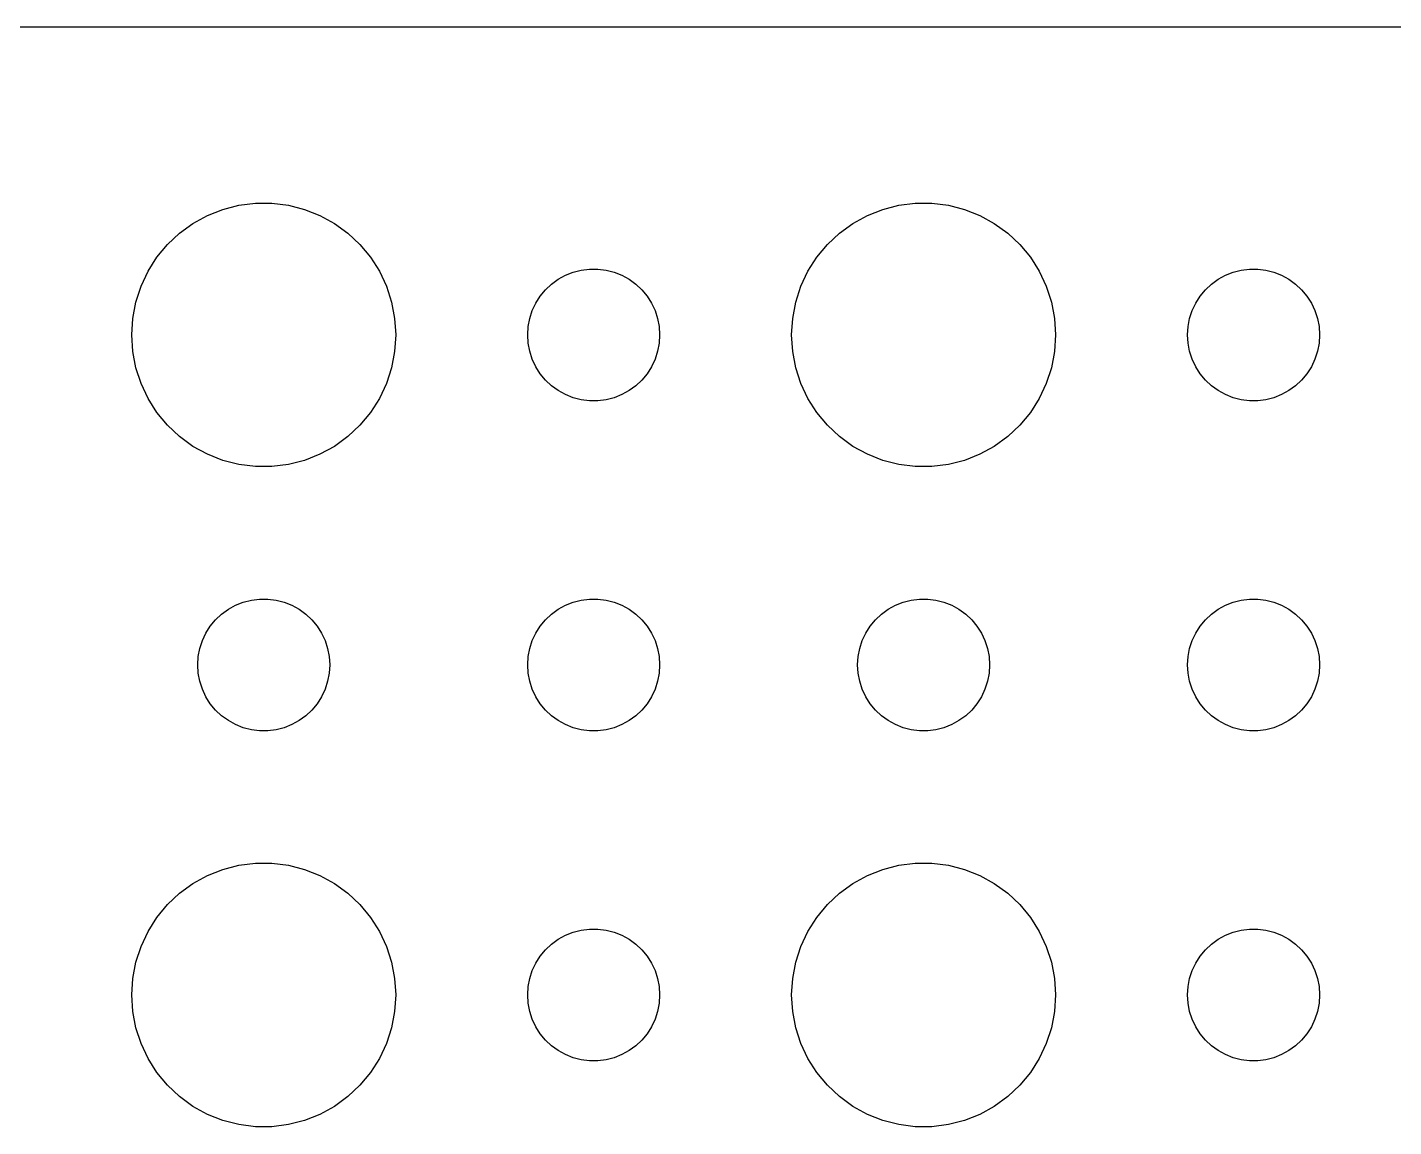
# Model space of a CAD drawing. Header units: metres. Extents: x -134 to 134, y 176 to 508.
# Drawn here: x -102.87 to -71.81, y 255.01 to 279.99 of the extents above; entities that cross this region are included whole.
import ezdxf

# ---------------------------------------------------------------- set-up
doc = ezdxf.new("R2010")
doc.units = ezdxf.units.M

msp = doc.modelspace()

# ---------------------------------------------------------------- linework, layer by layer
for p, q in [((129.814, 279.99), (-129.814, 279.99)), ((-98.7773, 275.714), (-98.427, 275.853)), ((-98.427, 275.853), (-98.0621, 275.947)), ((-98.0621, 275.947), (-97.6884, 275.994)), ((-97.6884, 275.994), (-97.3116, 275.994)), ((-97.3116, 275.994), (-96.9379, 275.947)), ((-96.9379, 275.947), (-96.573, 275.853)), ((-96.573, 275.853), (-96.2227, 275.714)), ((-83.7773, 275.714), (-83.427, 275.853)), ((-83.427, 275.853), (-83.0621, 275.947)), ((-83.0621, 275.947), (-82.6884, 275.994)), ((-82.6884, 275.994), (-82.3116, 275.994)), ((-82.3116, 275.994), (-81.9379, 275.947)), ((-81.9379, 275.947), (-81.573, 275.853)), ((-81.573, 275.853), (-81.2227, 275.714)), ((-99.4123, 275.312), (-99.1075, 275.533)), ((-99.1075, 275.533), (-98.7773, 275.714)), ((-96.2227, 275.714), (-95.8925, 275.533)), ((-95.8925, 275.533), (-95.5877, 275.312)), ((-84.4123, 275.312), (-84.1075, 275.533)), ((-84.1075, 275.533), (-83.7773, 275.714)), ((-81.2227, 275.714), (-80.8925, 275.533)), ((-80.8925, 275.533), (-80.5877, 275.312)), ((-99.6869, 275.054), (-99.4123, 275.312)), ((-95.5877, 275.312), (-95.3131, 275.054)), ((-84.6869, 275.054), (-84.4123, 275.312)), ((-80.5877, 275.312), (-80.3131, 275.054)), ((-99.927, 274.763), (-99.6869, 275.054)), ((-95.3131, 275.054), (-95.073, 274.763)), ((-84.927, 274.763), (-84.6869, 275.054)), ((-80.3131, 275.054), (-80.073, 274.763)), ((-100.129, 274.445), (-99.927, 274.763)), ((-95.073, 274.763), (-94.8711, 274.445)), ((-85.1289, 274.445), (-84.927, 274.763)), ((-80.073, 274.763), (-79.8711, 274.445)), ((-100.289, 274.104), (-100.129, 274.445)), ((-94.8711, 274.445), (-94.7107, 274.104)), ((-90.9561, 274.156), (-90.8037, 274.266)), ((-90.8037, 274.266), (-90.6387, 274.357)), ((-90.6387, 274.357), (-90.4635, 274.427)), ((-90.4635, 274.427), (-90.2811, 274.473)), ((-90.2811, 274.473), (-90.0942, 274.497)), ((-90.0942, 274.497), (-89.9058, 274.497)), ((-89.9058, 274.497), (-89.7189, 274.473)), ((-89.7189, 274.473), (-89.5365, 274.427)), ((-89.5365, 274.427), (-89.3613, 274.357)), ((-89.3613, 274.357), (-89.1963, 274.266)), ((-89.1963, 274.266), (-89.0439, 274.156)), ((-85.2893, 274.104), (-85.1289, 274.445)), ((-79.8711, 274.445), (-79.7107, 274.104)), ((-75.9561, 274.156), (-75.8037, 274.266)), ((-75.8037, 274.266), (-75.6387, 274.357)), ((-75.6387, 274.357), (-75.4635, 274.427)), ((-75.4635, 274.427), (-75.2811, 274.473)), ((-75.2811, 274.473), (-75.0942, 274.497)), ((-75.0942, 274.497), (-74.9058, 274.497)), ((-74.9058, 274.497), (-74.7189, 274.473)), ((-74.7189, 274.473), (-74.5365, 274.427)), ((-74.5365, 274.427), (-74.3613, 274.357)), ((-74.3613, 274.357), (-74.1963, 274.266)), ((-74.1963, 274.266), (-74.0439, 274.156)), ((-100.406, 273.746), (-100.289, 274.104)), ((-94.7107, 274.104), (-94.5943, 273.746)), ((-91.2135, 273.882), (-91.0934, 274.027)), ((-91.0934, 274.027), (-90.9561, 274.156)), ((-89.0439, 274.156), (-88.9065, 274.027)), ((-88.9065, 274.027), (-88.7865, 273.882)), ((-85.4057, 273.746), (-85.2893, 274.104)), ((-79.7107, 274.104), (-79.5943, 273.746)), ((-76.2135, 273.882), (-76.0934, 274.027)), ((-76.0934, 274.027), (-75.9561, 274.156)), ((-74.0439, 274.156), (-73.9065, 274.027)), ((-73.9065, 274.027), (-73.7865, 273.882)), ((-100.476, 273.376), (-100.406, 273.746)), ((-94.5943, 273.746), (-94.5237, 273.376)), ((-91.3947, 273.552), (-91.3145, 273.723)), ((-91.3145, 273.723), (-91.2135, 273.882)), ((-88.7865, 273.882), (-88.6855, 273.723)), ((-88.6855, 273.723), (-88.6053, 273.552)), ((-85.4763, 273.376), (-85.4057, 273.746)), ((-79.5943, 273.746), (-79.5237, 273.376)), ((-76.3947, 273.552), (-76.3145, 273.723)), ((-76.3145, 273.723), (-76.2135, 273.882)), ((-73.7865, 273.882), (-73.6855, 273.723)), ((-73.6855, 273.723), (-73.6053, 273.552)), ((-100.5, 273), (-100.476, 273.376)), ((-94.5237, 273.376), (-94.5, 273)), ((-91.4882, 273.188), (-91.4529, 273.373)), ((-91.4529, 273.373), (-91.3947, 273.552)), ((-88.6053, 273.552), (-88.5471, 273.373)), ((-88.5471, 273.373), (-88.5118, 273.188)), ((-85.5, 273), (-85.4763, 273.376)), ((-79.5237, 273.376), (-79.5, 273)), ((-76.4882, 273.188), (-76.4529, 273.373)), ((-76.4529, 273.373), (-76.3947, 273.552)), ((-73.6053, 273.552), (-73.5471, 273.373)), ((-73.5471, 273.373), (-73.5118, 273.188)), ((-91.5, 273), (-91.4882, 273.188)), ((-88.5118, 273.188), (-88.5, 273)), ((-76.5, 273), (-76.4882, 273.188)), ((-73.5118, 273.188), (-73.5, 273)), ((-100.476, 272.624), (-100.5, 273)), ((-94.5, 273), (-94.5237, 272.624)), ((-91.4882, 272.812), (-91.5, 273)), ((-91.4529, 272.627), (-91.4882, 272.812)), ((-88.5118, 272.812), (-88.5471, 272.627)), ((-88.5, 273), (-88.5118, 272.812)), ((-85.4763, 272.624), (-85.5, 273)), ((-79.5, 273), (-79.5237, 272.624)), ((-76.4882, 272.812), (-76.5, 273)), ((-76.4529, 272.627), (-76.4882, 272.812)), ((-73.5118, 272.812), (-73.5471, 272.627)), ((-73.5, 273), (-73.5118, 272.812)), ((-100.406, 272.254), (-100.476, 272.624)), ((-94.5237, 272.624), (-94.5943, 272.254)), ((-91.3947, 272.448), (-91.4529, 272.627)), ((-91.3145, 272.277), (-91.3947, 272.448)), ((-88.6053, 272.448), (-88.6855, 272.277)), ((-88.5471, 272.627), (-88.6053, 272.448)), ((-85.4057, 272.254), (-85.4763, 272.624)), ((-79.5237, 272.624), (-79.5943, 272.254)), ((-76.3947, 272.448), (-76.4529, 272.627)), ((-76.3145, 272.277), (-76.3947, 272.448)), ((-73.6053, 272.448), (-73.6855, 272.277)), ((-73.5471, 272.627), (-73.6053, 272.448)), ((-100.289, 271.896), (-100.406, 272.254)), ((-94.5943, 272.254), (-94.7107, 271.896)), ((-91.2135, 272.118), (-91.3145, 272.277)), ((-91.0934, 271.973), (-91.2135, 272.118)), ((-88.7865, 272.118), (-88.9065, 271.973)), ((-88.6855, 272.277), (-88.7865, 272.118)), ((-85.2893, 271.896), (-85.4057, 272.254)), ((-79.5943, 272.254), (-79.7107, 271.896)), ((-76.2135, 272.118), (-76.3145, 272.277)), ((-76.0934, 271.973), (-76.2135, 272.118)), ((-73.7865, 272.118), (-73.9065, 271.973)), ((-73.6855, 272.277), (-73.7865, 272.118)), ((-100.129, 271.555), (-100.289, 271.896)), ((-94.7107, 271.896), (-94.8711, 271.555)), ((-90.9561, 271.844), (-91.0934, 271.973)), ((-90.8037, 271.734), (-90.9561, 271.844)), ((-89.0439, 271.844), (-89.1963, 271.734)), ((-88.9065, 271.973), (-89.0439, 271.844)), ((-85.1289, 271.555), (-85.2893, 271.896)), ((-79.7107, 271.896), (-79.8711, 271.555)), ((-75.9561, 271.844), (-76.0934, 271.973)), ((-75.8037, 271.734), (-75.9561, 271.844)), ((-74.0439, 271.844), (-74.1963, 271.734)), ((-73.9065, 271.973), (-74.0439, 271.844)), ((-99.927, 271.237), (-100.129, 271.555)), ((-94.8711, 271.555), (-95.073, 271.237)), ((-90.6387, 271.643), (-90.8037, 271.734)), ((-90.4635, 271.573), (-90.6387, 271.643)), ((-90.2811, 271.527), (-90.4635, 271.573)), ((-90.0942, 271.503), (-90.2811, 271.527)), ((-89.9058, 271.503), (-90.0942, 271.503)), ((-89.7189, 271.527), (-89.9058, 271.503)), ((-89.5365, 271.573), (-89.7189, 271.527)), ((-89.3613, 271.643), (-89.5365, 271.573)), ((-89.1963, 271.734), (-89.3613, 271.643)), ((-84.927, 271.237), (-85.1289, 271.555)), ((-79.8711, 271.555), (-80.073, 271.237)), ((-75.6387, 271.643), (-75.8037, 271.734)), ((-75.4635, 271.573), (-75.6387, 271.643)), ((-75.2811, 271.527), (-75.4635, 271.573)), ((-75.0942, 271.503), (-75.2811, 271.527)), ((-74.9058, 271.503), (-75.0942, 271.503)), ((-74.7189, 271.527), (-74.9058, 271.503)), ((-74.5365, 271.573), (-74.7189, 271.527)), ((-74.3613, 271.643), (-74.5365, 271.573)), ((-74.1963, 271.734), (-74.3613, 271.643)), ((-99.6869, 270.946), (-99.927, 271.237)), ((-95.073, 271.237), (-95.3131, 270.946)), ((-84.6869, 270.946), (-84.927, 271.237)), ((-80.073, 271.237), (-80.3131, 270.946)), ((-99.4123, 270.688), (-99.6869, 270.946)), ((-95.3131, 270.946), (-95.5877, 270.688)), ((-84.4123, 270.688), (-84.6869, 270.946)), ((-80.3131, 270.946), (-80.5877, 270.688)), ((-99.1075, 270.467), (-99.4123, 270.688)), ((-95.5877, 270.688), (-95.8925, 270.467)), ((-84.1075, 270.467), (-84.4123, 270.688)), ((-80.5877, 270.688), (-80.8925, 270.467)), ((-98.7773, 270.286), (-99.1075, 270.467)), ((-98.427, 270.147), (-98.7773, 270.286)), ((-96.2227, 270.286), (-96.573, 270.147)), ((-95.8925, 270.467), (-96.2227, 270.286)), ((-83.7773, 270.286), (-84.1075, 270.467)), ((-83.427, 270.147), (-83.7773, 270.286)), ((-81.2227, 270.286), (-81.573, 270.147)), ((-80.8925, 270.467), (-81.2227, 270.286)), ((-98.0621, 270.053), (-98.427, 270.147)), ((-97.6884, 270.006), (-98.0621, 270.053)), ((-97.3116, 270.006), (-97.6884, 270.006)), ((-96.9379, 270.053), (-97.3116, 270.006)), ((-96.573, 270.147), (-96.9379, 270.053)), ((-83.0621, 270.053), (-83.427, 270.147)), ((-82.6884, 270.006), (-83.0621, 270.053)), ((-82.3116, 270.006), (-82.6884, 270.006)), ((-81.9379, 270.053), (-82.3116, 270.006)), ((-81.573, 270.147), (-81.9379, 270.053)), ((-98.3037, 266.766), (-98.1387, 266.857)), ((-98.1387, 266.857), (-97.9635, 266.927)), ((-97.9635, 266.927), (-97.7811, 266.973)), ((-97.7811, 266.973), (-97.5942, 266.997)), ((-97.5942, 266.997), (-97.4058, 266.997)), ((-97.4058, 266.997), (-97.2189, 266.973)), ((-97.2189, 266.973), (-97.0365, 266.927)), ((-97.0365, 266.927), (-96.8613, 266.857)), ((-96.8613, 266.857), (-96.6963, 266.766)), ((-90.8037, 266.766), (-90.6387, 266.857)), ((-90.6387, 266.857), (-90.4635, 266.927)), ((-90.4635, 266.927), (-90.2811, 266.973)), ((-90.2811, 266.973), (-90.0942, 266.997)), ((-90.0942, 266.997), (-89.9058, 266.997)), ((-89.9058, 266.997), (-89.7189, 266.973)), ((-89.7189, 266.973), (-89.5365, 266.927)), ((-89.5365, 266.927), (-89.3613, 266.857)), ((-89.3613, 266.857), (-89.1963, 266.766)), ((-83.3037, 266.766), (-83.1387, 266.857)), ((-83.1387, 266.857), (-82.9635, 266.927)), ((-82.9635, 266.927), (-82.7811, 266.973)), ((-82.7811, 266.973), (-82.5942, 266.997)), ((-82.5942, 266.997), (-82.4058, 266.997)), ((-82.4058, 266.997), (-82.2189, 266.973)), ((-82.2189, 266.973), (-82.0365, 266.927)), ((-82.0365, 266.927), (-81.8613, 266.857)), ((-81.8613, 266.857), (-81.6963, 266.766)), ((-75.8037, 266.766), (-75.6387, 266.857)), ((-75.6387, 266.857), (-75.4635, 266.927)), ((-75.4635, 266.927), (-75.2811, 266.973)), ((-75.2811, 266.973), (-75.0942, 266.997)), ((-75.0942, 266.997), (-74.9058, 266.997)), ((-74.9058, 266.997), (-74.7189, 266.973)), ((-74.7189, 266.973), (-74.5365, 266.927)), ((-74.5365, 266.927), (-74.3613, 266.857)), ((-74.3613, 266.857), (-74.1963, 266.766)), ((-98.7135, 266.382), (-98.5934, 266.527)), ((-98.5934, 266.527), (-98.4561, 266.656)), ((-98.4561, 266.656), (-98.3037, 266.766)), ((-96.6963, 266.766), (-96.5439, 266.656)), ((-96.5439, 266.656), (-96.4065, 266.527)), ((-96.4065, 266.527), (-96.2865, 266.382)), ((-91.2135, 266.382), (-91.0934, 266.527)), ((-91.0934, 266.527), (-90.9561, 266.656)), ((-90.9561, 266.656), (-90.8037, 266.766)), ((-89.1963, 266.766), (-89.0439, 266.656)), ((-89.0439, 266.656), (-88.9065, 266.527)), ((-88.9065, 266.527), (-88.7865, 266.382)), ((-83.7135, 266.382), (-83.5934, 266.527)), ((-83.5934, 266.527), (-83.4561, 266.656)), ((-83.4561, 266.656), (-83.3037, 266.766)), ((-81.6963, 266.766), (-81.5439, 266.656)), ((-81.5439, 266.656), (-81.4065, 266.527)), ((-81.4065, 266.527), (-81.2865, 266.382)), ((-76.2135, 266.382), (-76.0934, 266.527)), ((-76.0934, 266.527), (-75.9561, 266.656)), ((-75.9561, 266.656), (-75.8037, 266.766)), ((-74.1963, 266.766), (-74.0439, 266.656)), ((-74.0439, 266.656), (-73.9065, 266.527)), ((-73.9065, 266.527), (-73.7865, 266.382)), ((-98.8947, 266.052), (-98.8145, 266.223)), ((-98.8145, 266.223), (-98.7135, 266.382)), ((-96.2865, 266.382), (-96.1855, 266.223)), ((-96.1855, 266.223), (-96.1053, 266.052)), ((-91.3947, 266.052), (-91.3145, 266.223)), ((-91.3145, 266.223), (-91.2135, 266.382)), ((-88.7865, 266.382), (-88.6855, 266.223)), ((-88.6855, 266.223), (-88.6053, 266.052)), ((-83.8947, 266.052), (-83.8145, 266.223)), ((-83.8145, 266.223), (-83.7135, 266.382)), ((-81.2865, 266.382), (-81.1855, 266.223)), ((-81.1855, 266.223), (-81.1053, 266.052)), ((-76.3947, 266.052), (-76.3145, 266.223)), ((-76.3145, 266.223), (-76.2135, 266.382)), ((-73.7865, 266.382), (-73.6855, 266.223)), ((-73.6855, 266.223), (-73.6053, 266.052)), ((-98.9882, 265.688), (-98.9529, 265.873)), ((-98.9529, 265.873), (-98.8947, 266.052)), ((-96.1053, 266.052), (-96.0471, 265.873)), ((-96.0471, 265.873), (-96.0118, 265.688)), ((-91.4882, 265.688), (-91.4529, 265.873)), ((-91.4529, 265.873), (-91.3947, 266.052)), ((-88.6053, 266.052), (-88.5471, 265.873)), ((-88.5471, 265.873), (-88.5118, 265.688)), ((-83.9882, 265.688), (-83.9529, 265.873)), ((-83.9529, 265.873), (-83.8947, 266.052)), ((-81.1053, 266.052), (-81.0471, 265.873)), ((-81.0471, 265.873), (-81.0118, 265.688)), ((-76.4882, 265.688), (-76.4529, 265.873)), ((-76.4529, 265.873), (-76.3947, 266.052)), ((-73.6053, 266.052), (-73.5471, 265.873)), ((-73.5471, 265.873), (-73.5118, 265.688)), ((-99, 265.5), (-98.9882, 265.688)), ((-96.0118, 265.688), (-96, 265.5)), ((-91.5, 265.5), (-91.4882, 265.688)), ((-88.5118, 265.688), (-88.5, 265.5)), ((-84, 265.5), (-83.9882, 265.688)), ((-81.0118, 265.688), (-81, 265.5)), ((-76.5, 265.5), (-76.4882, 265.688)), ((-73.5118, 265.688), (-73.5, 265.5)), ((-98.9882, 265.312), (-99, 265.5)), ((-98.9529, 265.127), (-98.9882, 265.312)), ((-96.0118, 265.312), (-96.0471, 265.127)), ((-96, 265.5), (-96.0118, 265.312)), ((-91.4882, 265.312), (-91.5, 265.5)), ((-91.4529, 265.127), (-91.4882, 265.312)), ((-88.5118, 265.312), (-88.5471, 265.127)), ((-88.5, 265.5), (-88.5118, 265.312)), ((-83.9882, 265.312), (-84, 265.5)), ((-83.9529, 265.127), (-83.9882, 265.312)), ((-81.0118, 265.312), (-81.0471, 265.127)), ((-81, 265.5), (-81.0118, 265.312)), ((-76.4882, 265.312), (-76.5, 265.5)), ((-76.4529, 265.127), (-76.4882, 265.312)), ((-73.5118, 265.312), (-73.5471, 265.127)), ((-73.5, 265.5), (-73.5118, 265.312)), ((-98.8947, 264.948), (-98.9529, 265.127)), ((-98.8145, 264.777), (-98.8947, 264.948)), ((-96.1053, 264.948), (-96.1855, 264.777)), ((-96.0471, 265.127), (-96.1053, 264.948)), ((-91.3947, 264.948), (-91.4529, 265.127)), ((-91.3145, 264.777), (-91.3947, 264.948)), ((-88.6053, 264.948), (-88.6855, 264.777)), ((-88.5471, 265.127), (-88.6053, 264.948)), ((-83.8947, 264.948), (-83.9529, 265.127)), ((-83.8145, 264.777), (-83.8947, 264.948)), ((-81.1053, 264.948), (-81.1855, 264.777)), ((-81.0471, 265.127), (-81.1053, 264.948)), ((-76.3947, 264.948), (-76.4529, 265.127)), ((-76.3145, 264.777), (-76.3947, 264.948)), ((-73.6053, 264.948), (-73.6855, 264.777)), ((-73.5471, 265.127), (-73.6053, 264.948)), ((-98.7135, 264.618), (-98.8145, 264.777)), ((-98.5934, 264.473), (-98.7135, 264.618)), ((-96.2865, 264.618), (-96.4065, 264.473)), ((-96.1855, 264.777), (-96.2865, 264.618)), ((-91.2135, 264.618), (-91.3145, 264.777)), ((-91.0934, 264.473), (-91.2135, 264.618)), ((-88.7865, 264.618), (-88.9065, 264.473)), ((-88.6855, 264.777), (-88.7865, 264.618)), ((-83.7135, 264.618), (-83.8145, 264.777)), ((-83.5934, 264.473), (-83.7135, 264.618)), ((-81.2865, 264.618), (-81.4065, 264.473)), ((-81.1855, 264.777), (-81.2865, 264.618)), ((-76.2135, 264.618), (-76.3145, 264.777)), ((-76.0934, 264.473), (-76.2135, 264.618)), ((-73.7865, 264.618), (-73.9065, 264.473)), ((-73.6855, 264.777), (-73.7865, 264.618)), ((-98.4561, 264.344), (-98.5934, 264.473)), ((-98.3037, 264.234), (-98.4561, 264.344)), ((-96.5439, 264.344), (-96.6963, 264.234)), ((-96.4065, 264.473), (-96.5439, 264.344)), ((-90.9561, 264.344), (-91.0934, 264.473)), ((-90.8037, 264.234), (-90.9561, 264.344)), ((-89.0439, 264.344), (-89.1963, 264.234)), ((-88.9065, 264.473), (-89.0439, 264.344)), ((-83.4561, 264.344), (-83.5934, 264.473)), ((-83.3037, 264.234), (-83.4561, 264.344)), ((-81.5439, 264.344), (-81.6963, 264.234)), ((-81.4065, 264.473), (-81.5439, 264.344)), ((-75.9561, 264.344), (-76.0934, 264.473)), ((-75.8037, 264.234), (-75.9561, 264.344)), ((-74.0439, 264.344), (-74.1963, 264.234)), ((-73.9065, 264.473), (-74.0439, 264.344)), ((-98.1387, 264.143), (-98.3037, 264.234)), ((-97.9635, 264.073), (-98.1387, 264.143)), ((-97.7811, 264.027), (-97.9635, 264.073)), ((-97.5942, 264.003), (-97.7811, 264.027)), ((-97.4058, 264.003), (-97.5942, 264.003)), ((-97.2189, 264.027), (-97.4058, 264.003)), ((-97.0365, 264.073), (-97.2189, 264.027)), ((-96.8613, 264.143), (-97.0365, 264.073)), ((-96.6963, 264.234), (-96.8613, 264.143)), ((-90.6387, 264.143), (-90.8037, 264.234)), ((-90.4635, 264.073), (-90.6387, 264.143)), ((-90.2811, 264.027), (-90.4635, 264.073)), ((-90.0942, 264.003), (-90.2811, 264.027)), ((-89.9058, 264.003), (-90.0942, 264.003)), ((-89.7189, 264.027), (-89.9058, 264.003)), ((-89.5365, 264.073), (-89.7189, 264.027)), ((-89.3613, 264.143), (-89.5365, 264.073)), ((-89.1963, 264.234), (-89.3613, 264.143)), ((-83.1387, 264.143), (-83.3037, 264.234)), ((-82.9635, 264.073), (-83.1387, 264.143)), ((-82.7811, 264.027), (-82.9635, 264.073)), ((-82.5942, 264.003), (-82.7811, 264.027)), ((-82.4058, 264.003), (-82.5942, 264.003)), ((-82.2189, 264.027), (-82.4058, 264.003)), ((-82.0365, 264.073), (-82.2189, 264.027)), ((-81.8613, 264.143), (-82.0365, 264.073)), ((-81.6963, 264.234), (-81.8613, 264.143)), ((-75.6387, 264.143), (-75.8037, 264.234)), ((-75.4635, 264.073), (-75.6387, 264.143)), ((-75.2811, 264.027), (-75.4635, 264.073)), ((-75.0942, 264.003), (-75.2811, 264.027)), ((-74.9058, 264.003), (-75.0942, 264.003)), ((-74.7189, 264.027), (-74.9058, 264.003)), ((-74.5365, 264.073), (-74.7189, 264.027)), ((-74.3613, 264.143), (-74.5365, 264.073)), ((-74.1963, 264.234), (-74.3613, 264.143)), ((-98.427, 260.853), (-98.0621, 260.947)), ((-98.0621, 260.947), (-97.6884, 260.994)), ((-97.6884, 260.994), (-97.3116, 260.994)), ((-97.3116, 260.994), (-96.9379, 260.947)), ((-96.9379, 260.947), (-96.573, 260.853)), ((-83.427, 260.853), (-83.0621, 260.947)), ((-83.0621, 260.947), (-82.6884, 260.994)), ((-82.6884, 260.994), (-82.3116, 260.994)), ((-82.3116, 260.994), (-81.9379, 260.947)), ((-81.9379, 260.947), (-81.573, 260.853)), ((-99.1075, 260.533), (-98.7773, 260.714)), ((-98.7773, 260.714), (-98.427, 260.853)), ((-96.573, 260.853), (-96.2227, 260.714)), ((-96.2227, 260.714), (-95.8925, 260.533)), ((-84.1075, 260.533), (-83.7773, 260.714)), ((-83.7773, 260.714), (-83.427, 260.853)), ((-81.573, 260.853), (-81.2227, 260.714)), ((-81.2227, 260.714), (-80.8925, 260.533)), ((-99.6869, 260.054), (-99.4123, 260.312)), ((-99.4123, 260.312), (-99.1075, 260.533)), ((-95.8925, 260.533), (-95.5877, 260.312)), ((-95.5877, 260.312), (-95.3131, 260.054)), ((-84.6869, 260.054), (-84.4123, 260.312)), ((-84.4123, 260.312), (-84.1075, 260.533)), ((-80.8925, 260.533), (-80.5877, 260.312)), ((-80.5877, 260.312), (-80.3131, 260.054)), ((-99.927, 259.763), (-99.6869, 260.054)), ((-95.3131, 260.054), (-95.073, 259.763)), ((-84.927, 259.763), (-84.6869, 260.054)), ((-80.3131, 260.054), (-80.073, 259.763)), ((-100.129, 259.445), (-99.927, 259.763)), ((-95.073, 259.763), (-94.8711, 259.445)), ((-85.1289, 259.445), (-84.927, 259.763)), ((-80.073, 259.763), (-79.8711, 259.445)), ((-100.289, 259.104), (-100.129, 259.445)), ((-94.8711, 259.445), (-94.7107, 259.104)), ((-90.8037, 259.266), (-90.6387, 259.357)), ((-90.6387, 259.357), (-90.4635, 259.427)), ((-90.4635, 259.427), (-90.2811, 259.473)), ((-90.2811, 259.473), (-90.0942, 259.497)), ((-90.0942, 259.497), (-89.9058, 259.497)), ((-89.9058, 259.497), (-89.7189, 259.473)), ((-89.7189, 259.473), (-89.5365, 259.427)), ((-89.5365, 259.427), (-89.3613, 259.357)), ((-89.3613, 259.357), (-89.1963, 259.266)), ((-85.2893, 259.104), (-85.1289, 259.445)), ((-79.8711, 259.445), (-79.7107, 259.104)), ((-75.8037, 259.266), (-75.6387, 259.357)), ((-75.6387, 259.357), (-75.4635, 259.427)), ((-75.4635, 259.427), (-75.2811, 259.473)), ((-75.2811, 259.473), (-75.0942, 259.497)), ((-75.0942, 259.497), (-74.9058, 259.497)), ((-74.9058, 259.497), (-74.7189, 259.473)), ((-74.7189, 259.473), (-74.5365, 259.427)), ((-74.5365, 259.427), (-74.3613, 259.357)), ((-74.3613, 259.357), (-74.1963, 259.266)), ((-100.406, 258.746), (-100.289, 259.104)), ((-94.7107, 259.104), (-94.5943, 258.746)), ((-91.2135, 258.882), (-91.0934, 259.027)), ((-91.0934, 259.027), (-90.9561, 259.156)), ((-90.9561, 259.156), (-90.8037, 259.266)), ((-89.1963, 259.266), (-89.0439, 259.156)), ((-89.0439, 259.156), (-88.9065, 259.027)), ((-88.9065, 259.027), (-88.7865, 258.882)), ((-85.4057, 258.746), (-85.2893, 259.104)), ((-79.7107, 259.104), (-79.5943, 258.746)), ((-76.2135, 258.882), (-76.0934, 259.027)), ((-76.0934, 259.027), (-75.9561, 259.156)), ((-75.9561, 259.156), (-75.8037, 259.266)), ((-74.1963, 259.266), (-74.0439, 259.156)), ((-74.0439, 259.156), (-73.9065, 259.027)), ((-73.9065, 259.027), (-73.7865, 258.882)), ((-100.476, 258.376), (-100.406, 258.746)), ((-94.5943, 258.746), (-94.5237, 258.376)), ((-91.3947, 258.552), (-91.3145, 258.723)), ((-91.3145, 258.723), (-91.2135, 258.882)), ((-88.7865, 258.882), (-88.6855, 258.723)), ((-88.6855, 258.723), (-88.6053, 258.552)), ((-85.4763, 258.376), (-85.4057, 258.746)), ((-79.5943, 258.746), (-79.5237, 258.376)), ((-76.3947, 258.552), (-76.3145, 258.723)), ((-76.3145, 258.723), (-76.2135, 258.882)), ((-73.7865, 258.882), (-73.6855, 258.723)), ((-73.6855, 258.723), (-73.6053, 258.552)), ((-91.4529, 258.373), (-91.3947, 258.552)), ((-88.6053, 258.552), (-88.5471, 258.373)), ((-76.4529, 258.373), (-76.3947, 258.552)), ((-73.6053, 258.552), (-73.5471, 258.373)), ((-100.5, 258), (-100.476, 258.376)), ((-94.5237, 258.376), (-94.5, 258)), ((-91.5, 258), (-91.4882, 258.188)), ((-91.4882, 258.188), (-91.4529, 258.373)), ((-88.5471, 258.373), (-88.5118, 258.188)), ((-88.5118, 258.188), (-88.5, 258)), ((-85.5, 258), (-85.4763, 258.376)), ((-79.5237, 258.376), (-79.5, 258)), ((-76.5, 258), (-76.4882, 258.188)), ((-76.4882, 258.188), (-76.4529, 258.373)), ((-73.5471, 258.373), (-73.5118, 258.188)), ((-73.5118, 258.188), (-73.5, 258)), ((-100.476, 257.624), (-100.5, 258)), ((-94.5, 258), (-94.5237, 257.624)), ((-91.4882, 257.812), (-91.5, 258)), ((-91.4529, 257.627), (-91.4882, 257.812)), ((-88.5118, 257.812), (-88.5471, 257.627)), ((-88.5, 258), (-88.5118, 257.812)), ((-85.4763, 257.624), (-85.5, 258)), ((-79.5, 258), (-79.5237, 257.624)), ((-76.4882, 257.812), (-76.5, 258)), ((-76.4529, 257.627), (-76.4882, 257.812)), ((-73.5118, 257.812), (-73.5471, 257.627)), ((-73.5, 258), (-73.5118, 257.812)), ((-100.406, 257.254), (-100.476, 257.624)), ((-94.5237, 257.624), (-94.5943, 257.254)), ((-91.3947, 257.448), (-91.4529, 257.627)), ((-88.5471, 257.627), (-88.6053, 257.448)), ((-85.4057, 257.254), (-85.4763, 257.624)), ((-79.5237, 257.624), (-79.5943, 257.254)), ((-76.3947, 257.448), (-76.4529, 257.627)), ((-73.5471, 257.627), (-73.6053, 257.448)), ((-100.289, 256.896), (-100.406, 257.254)), ((-94.5943, 257.254), (-94.7107, 256.896)), ((-91.3145, 257.277), (-91.3947, 257.448)), ((-91.2135, 257.118), (-91.3145, 257.277)), ((-88.6855, 257.277), (-88.7865, 257.118)), ((-88.6053, 257.448), (-88.6855, 257.277)), ((-85.2893, 256.896), (-85.4057, 257.254)), ((-79.5943, 257.254), (-79.7107, 256.896)), ((-76.3145, 257.277), (-76.3947, 257.448)), ((-76.2135, 257.118), (-76.3145, 257.277)), ((-73.6855, 257.277), (-73.7865, 257.118)), ((-73.6053, 257.448), (-73.6855, 257.277)), ((-100.129, 256.555), (-100.289, 256.896)), ((-94.7107, 256.896), (-94.8711, 256.555)), ((-91.0934, 256.973), (-91.2135, 257.118)), ((-90.9561, 256.844), (-91.0934, 256.973)), ((-88.9065, 256.973), (-89.0439, 256.844)), ((-88.7865, 257.118), (-88.9065, 256.973)), ((-85.1289, 256.555), (-85.2893, 256.896)), ((-79.7107, 256.896), (-79.8711, 256.555)), ((-76.0934, 256.973), (-76.2135, 257.118)), ((-75.9561, 256.844), (-76.0934, 256.973)), ((-73.9065, 256.973), (-74.0439, 256.844)), ((-73.7865, 257.118), (-73.9065, 256.973)), ((-99.927, 256.237), (-100.129, 256.555)), ((-94.8711, 256.555), (-95.073, 256.237)), ((-90.8037, 256.734), (-90.9561, 256.844)), ((-90.6387, 256.643), (-90.8037, 256.734)), ((-90.4635, 256.573), (-90.6387, 256.643)), ((-90.2811, 256.527), (-90.4635, 256.573)), ((-89.5365, 256.573), (-89.7189, 256.527)), ((-89.3613, 256.643), (-89.5365, 256.573)), ((-89.1963, 256.734), (-89.3613, 256.643)), ((-89.0439, 256.844), (-89.1963, 256.734)), ((-84.927, 256.237), (-85.1289, 256.555)), ((-79.8711, 256.555), (-80.073, 256.237)), ((-75.8037, 256.734), (-75.9561, 256.844)), ((-75.6387, 256.643), (-75.8037, 256.734)), ((-75.4635, 256.573), (-75.6387, 256.643)), ((-75.2811, 256.527), (-75.4635, 256.573)), ((-74.5365, 256.573), (-74.7189, 256.527)), ((-74.3613, 256.643), (-74.5365, 256.573)), ((-74.1963, 256.734), (-74.3613, 256.643)), ((-74.0439, 256.844), (-74.1963, 256.734)), ((-99.6869, 255.946), (-99.927, 256.237)), ((-95.073, 256.237), (-95.3131, 255.946)), ((-90.0942, 256.503), (-90.2811, 256.527)), ((-89.9058, 256.503), (-90.0942, 256.503)), ((-89.7189, 256.527), (-89.9058, 256.503)), ((-84.6869, 255.946), (-84.927, 256.237)), ((-80.073, 256.237), (-80.3131, 255.946)), ((-75.0942, 256.503), (-75.2811, 256.527)), ((-74.9058, 256.503), (-75.0942, 256.503)), ((-74.7189, 256.527), (-74.9058, 256.503)), ((-99.4123, 255.688), (-99.6869, 255.946)), ((-95.3131, 255.946), (-95.5877, 255.688)), ((-84.4123, 255.688), (-84.6869, 255.946)), ((-80.3131, 255.946), (-80.5877, 255.688)), ((-99.1075, 255.467), (-99.4123, 255.688)), ((-95.5877, 255.688), (-95.8925, 255.467)), ((-84.1075, 255.467), (-84.4123, 255.688)), ((-80.5877, 255.688), (-80.8925, 255.467)), ((-98.7773, 255.286), (-99.1075, 255.467)), ((-95.8925, 255.467), (-96.2227, 255.286)), ((-83.7773, 255.286), (-84.1075, 255.467)), ((-80.8925, 255.467), (-81.2227, 255.286)), ((-98.427, 255.147), (-98.7773, 255.286)), ((-98.0621, 255.053), (-98.427, 255.147)), ((-97.6884, 255.006), (-98.0621, 255.053)), ((-97.3116, 255.006), (-97.6884, 255.006)), ((-96.9379, 255.053), (-97.3116, 255.006)), ((-96.573, 255.147), (-96.9379, 255.053)), ((-96.2227, 255.286), (-96.573, 255.147)), ((-83.427, 255.147), (-83.7773, 255.286)), ((-83.0621, 255.053), (-83.427, 255.147)), ((-82.6884, 255.006), (-83.0621, 255.053)), ((-82.3116, 255.006), (-82.6884, 255.006)), ((-81.9379, 255.053), (-82.3116, 255.006)), ((-81.573, 255.147), (-81.9379, 255.053)), ((-81.2227, 255.286), (-81.573, 255.147))]:
    msp.add_line(p, q)

doc.saveas('drawing.dxf')
